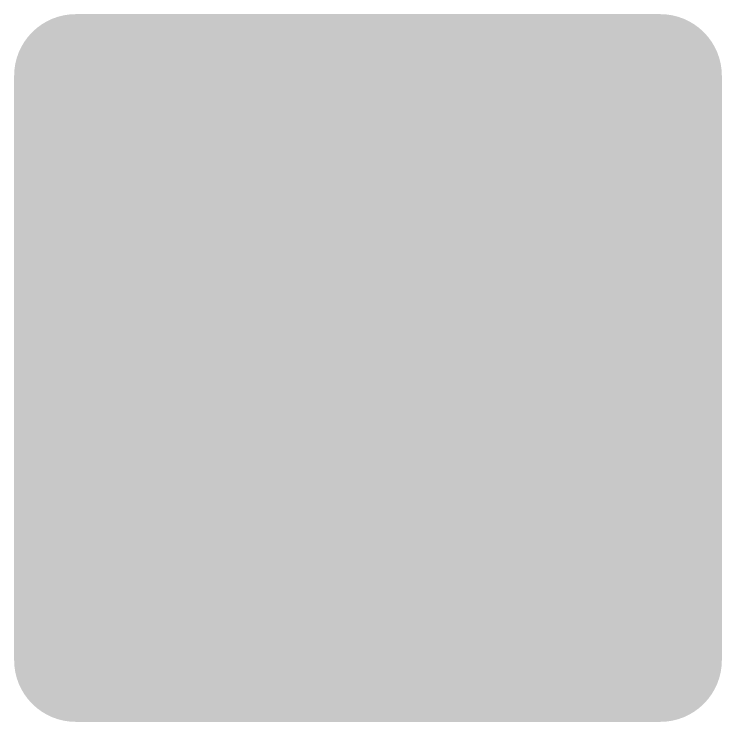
# Model space of a CAD drawing. Extents: x 17.8 to 58.4, y 21 to 93.6.
# Drawn here: x 37.415 to 38.292, y 68.649 to 69.525 of the extents above; entities that cross this region are included whole.
import ezdxf

# ---------------------------------------------------------------- set-up
doc = ezdxf.new("R2010")
doc.units = 0
doc.header["$MEASUREMENT"] = 0
doc.layers.get('0').update_dxf_attribs({"linetype": 'CONTINUOUS'})

# ---------------------------------------------------------------- blocks, each defined once
blk = doc.blocks.new('ROUND_31')
at = {"const_width": 0.0762}
blk.add_lwpolyline([(-0.0381, 0, 1), (0.0381, 0, 1)], format="xyb", close=True, dxfattribs=at)

msp = doc.modelspace()

# ---------------------------------------------------------------- linework, layer by layer
at = {"const_width": 0.1524}
for points in [[(38.21557, 69.448934), (37.49167, 69.448934)], [(37.49167, 69.448934), (37.49167, 68.725034)], [(37.5666, 68.725034), (37.5666, 69.448934)], [(37.6428, 68.725034), (37.6428, 69.448934)], [(37.719, 68.725034), (37.719, 69.448934)], [(37.7952, 68.725034), (37.7952, 69.448934)], [(37.8714, 68.725034), (37.8714, 69.448934)], [(37.9476, 68.725034), (37.9476, 69.448934)], [(38.0238, 68.725034), (38.0238, 69.448934)], [(38.1, 68.725034), (38.1, 69.448934)], [(38.1762, 68.725034), (38.1762, 69.448934)], [(38.21557, 68.725034), (38.21557, 69.448934)], [(37.49167, 68.725034), (38.21557, 68.725034)]]:
    msp.add_lwpolyline(points, dxfattribs=at)

# ---------------------------------------------------------------- block references
for p in [(37.49167, 69.448934), (37.5666, 69.448934), (37.6428, 69.448934), (37.719, 69.448934), (37.7952, 69.448934), (37.8714, 69.448934), (37.9476, 69.448934), (38.0238, 69.448934), (38.1, 69.448934), (38.1762, 69.448934), (38.21557, 69.448934), (38.21557, 69.448934), (37.49167, 68.725034), (37.5666, 68.725034), (37.6428, 68.725034), (37.719, 68.725034), (37.7952, 68.725034), (37.8714, 68.725034), (37.9476, 68.725034), (38.0238, 68.725034), (38.1, 68.725034), (38.1762, 68.725034), (38.21557, 68.725034)]:
    msp.add_blockref('ROUND_31', p)

doc.saveas('drawing.dxf')
